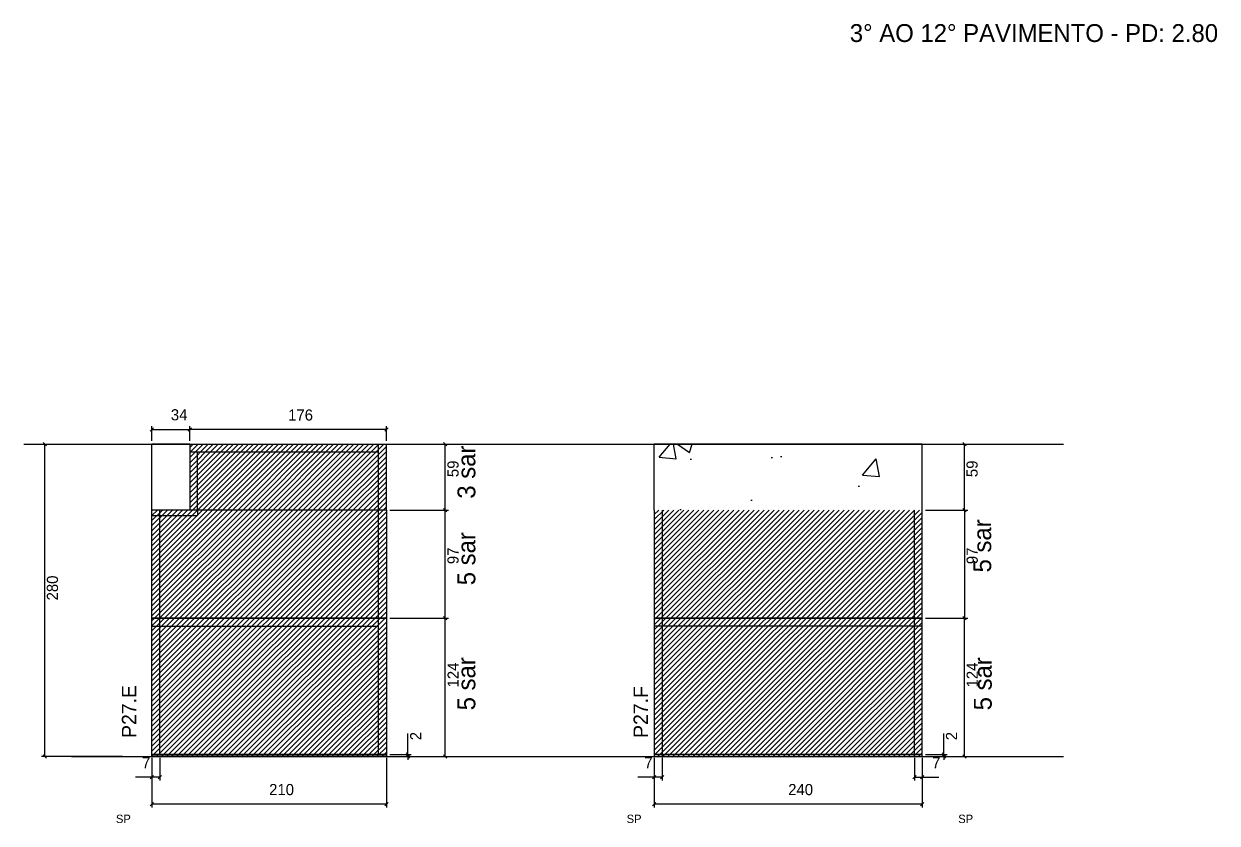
# Model space of a CAD drawing. Header units: metres. Extents: x 4696 to 8840, y 4017 to 4748.
# Drawn here: x 7771 to 8840, y 4018 to 4734 of the extents above; entities that cross this region are included whole.
import ezdxf

# ---------------------------------------------------------------- set-up
doc = ezdxf.new("R2010")
doc.units = ezdxf.units.M
for name, color, linetype in [('COTA', 7, 'Continuous'), ('Hachura', 7, 'Continuous'), ('NIVEL 2° PAV.', 7, 'Continuous'), ('NOMENCLATURA', 7, 'Continuous'), ('Nível', 7, 'Continuous'), ('Painéis', 7, 'Continuous'), ('SARR_2.2x7', 7, 'Continuous'), ('texto', 7, 'Continuous'), ('Texto Seção', 7, 'Continuous')]:
    doc.layers.add(name, color=color, linetype=linetype)

msp = doc.modelspace()

# ---------------------------------------------------------------- hatches: boundary and pattern name
at = {"layer": 'COTA'}
h = msp.add_hatch(dxfattribs=at)
h.set_pattern_fill('AR-CONC')
h.paths.add_polyline_path([(7919.6, 4298.5), (7885.6, 4298.5), (7885.6, 4357.5), (7919.6, 4357.5), (7919.6, 4298.5)])
h = msp.add_hatch(dxfattribs=at)
h.set_pattern_fill('AR-CONC')
h.paths.add_polyline_path([(8335.5, 4298.5), (8575.5, 4298.5), (8575.5, 4357.5), (8335.5, 4357.5), (8335.5, 4298.5)])
at = {"layer": 'Hachura'}
h = msp.add_hatch(dxfattribs=at)
h.set_pattern_fill('ANSI31')
h.paths.add_polyline_path([(8095.6, 4357.5), (7919.6, 4357.5), (7919.6, 4298.5), (8095.6, 4298.5), (8095.6, 4357.5)])
h = msp.add_hatch(dxfattribs=at)
h.set_pattern_fill('ANSI31')
h.paths.add_polyline_path([(8095.6, 4298.5), (7885.6, 4298.5), (7885.6, 4077.5), (8095.6, 4077.5), (8095.6, 4298.5)])
h = msp.add_hatch(dxfattribs=at)
h.set_pattern_fill('ANSI31')
h.paths.add_polyline_path([(8575.5, 4298.5), (8335.5, 4298.5), (8335.5, 4077), (8575.5, 4078), (8575.5, 4298.5)])

# ---------------------------------------------------------------- linework, layer by layer
at = {"layer": 'COTA', "color": 0, "lineweight": 25}
for p, q in [((7887.1, 4372.1), (7884.1, 4369.1)), ((7921.1, 4372.1), (7918.1, 4369.1)), ((7918.1, 4369.1), (7921.1, 4372.1)), ((8094.1, 4369.1), (8097.1, 4372.1)), ((8149.9, 4356), (8146.9, 4359)), ((8614.9, 4356), (8611.9, 4359)), ((8149.9, 4297), (8146.9, 4300)), ((8146.9, 4300), (8149.9, 4297)), ((8611.9, 4300), (8614.9, 4297)), ((8614.9, 4297), (8611.9, 4300)), ((8149.9, 4200), (8146.9, 4203)), ((8146.9, 4203), (8149.9, 4200)), ((8614.9, 4200), (8611.9, 4203)), ((8611.9, 4203), (8614.9, 4200)), ((8113.4, 4081), (8116.4, 4078)), ((8116.4, 4076), (8113.4, 4079)), ((8146.9, 4079), (8149.9, 4076)), ((8593.3, 4081), (8596.3, 4078)), ((8596.3, 4076), (8593.3, 4079)), ((8611.9, 4079), (8614.9, 4076)), ((7887.1, 4060.5), (7884.1, 4057.5)), ((7891.1, 4057.5), (7894.1, 4060.5)), ((8337, 4060.5), (8334, 4057.5)), ((8341, 4057.5), (8344, 4060.5)), ((8570, 4060.5), (8567, 4057.5)), ((8574, 4057.5), (8577, 4060.5)), ((7887.1, 4036.4), (7884.1, 4033.4)), ((8094.1, 4033.4), (8097.1, 4036.4)), ((8337, 4036.4), (8334, 4033.4)), ((8574, 4033.4), (8577, 4036.4))]:
    msp.add_line(p, q, dxfattribs=at)
at = {"layer": 'COTA', "color": 4, "lineweight": 25}
for p, q in [((7885.6, 4360.5), (7885.6, 4373.6)), ((7919.6, 4360.5), (7919.6, 4373.6)), ((7919.6, 4360.5), (7919.6, 4373.6)), ((8095.6, 4360.5), (8095.6, 4373.6)), ((7885.6, 4370.6), (7919.6, 4370.6)), ((8095.6, 4370.6), (7919.6, 4370.6)), ((8098.6, 4357.5), (8151.4, 4357.5)), ((8148.4, 4298.5), (8148.4, 4357.5)), ((8578.5, 4357.5), (8616.4, 4357.5)), ((8613.4, 4298.5), (8613.4, 4357.5)), ((8098.6, 4298.5), (8151.4, 4298.5)), ((8098.6, 4298.5), (8151.4, 4298.5)), ((8148.4, 4201.5), (8148.4, 4298.5)), ((8578.5, 4298.5), (8616.4, 4298.5)), ((8578.5, 4298.5), (8616.4, 4298.5)), ((8613.4, 4298.5), (8613.4, 4201.5)), ((8098.6, 4201.5), (8151.4, 4201.5)), ((8098.6, 4201.5), (8151.4, 4201.5)), ((8148.4, 4077.5), (8148.4, 4201.5)), ((8578.5, 4201.5), (8616.4, 4201.5)), ((8578.5, 4201.5), (8616.4, 4201.5)), ((8613.4, 4077.5), (8613.4, 4201.5)), ((8114.9, 4079.5), (8114.9, 4098.3)), ((8594.8, 4079.5), (8594.8, 4098.3)), ((7885.6, 4076.5), (7885.6, 4031.9)), ((7885.6, 4074.5), (7885.6, 4056)), ((7892.6, 4076.5), (7892.6, 4056)), ((8095.6, 4076.5), (8095.6, 4031.9)), ((8098.6, 4079.5), (8117.9, 4079.5)), ((8098.6, 4077.5), (8117.9, 4077.5)), ((8098.6, 4077.5), (8151.4, 4077.5)), ((8114.9, 4077.5), (8114.9, 4079.5)), ((8114.9, 4077.5), (8114.9, 4074.5)), ((8335.5, 4076.5), (8335.5, 4031.9)), ((8335.5, 4074.5), (8335.5, 4056)), ((8342.5, 4076.5), (8342.5, 4056)), ((8568.5, 4076.5), (8568.5, 4056)), ((8575.5, 4076.5), (8575.5, 4031.9)), ((8575.5, 4074.5), (8575.5, 4056)), ((8578.5, 4079.5), (8597.8, 4079.5)), ((8578.5, 4077.5), (8597.8, 4077.5)), ((8578.5, 4077.5), (8616.4, 4077.5)), ((8594.8, 4077.5), (8594.8, 4079.5)), ((8594.8, 4077.5), (8594.8, 4074.5)), ((7885.6, 4059), (7870.9, 4059)), ((7892.6, 4059), (7885.6, 4059)), ((8335.5, 4059), (8320.8, 4059)), ((8342.5, 4059), (8335.5, 4059)), ((8568.5, 4059), (8575.5, 4059)), ((8575.5, 4059), (8590.3, 4059)), ((8095.6, 4034.9), (7885.6, 4034.9)), ((8575.5, 4034.9), (8335.5, 4034.9))]:
    msp.add_line(p, q, dxfattribs=at)
at = {"layer": 'COTA', "color": 241, "lineweight": 25}
for p, q in [((7885.6, 4298.5), (7885.6, 4357.5)), ((7919.6, 4357.5), (7885.6, 4357.5)), ((8575.5, 4357.5), (8335.5, 4357.5)), ((8335.5, 4298.5), (8335.5, 4357.5)), ((8575.5, 4298.5), (8575.5, 4357.5))]:
    msp.add_line(p, q, dxfattribs=at)
at = {"layer": 'NIVEL 2° PAV.', "color": 4, "lineweight": 25}
for p, q in [((7786.4, 4357.5), (7792.6, 4357.5)), ((7789.6, 4077.5), (7789.6, 4357.5)), ((7859.4, 4077.5), (7786.6, 4077.5))]:
    msp.add_line(p, q, dxfattribs=at)
at = {"layer": 'NIVEL 2° PAV.', "color": 0, "lineweight": 25}
for p, q in [((7791.1, 4356), (7788.1, 4359)), ((7788.1, 4079), (7791.1, 4076))]:
    msp.add_line(p, q, dxfattribs=at)
at = {"layer": 'Nível', "color": 4, "lineweight": 25}
for p, q in [((7770.9, 4357.5), (8702.2, 4357.5)), ((7813.6, 4077.5), (8702.2, 4077.5))]:
    msp.add_line(p, q, dxfattribs=at)
at = {"layer": 'Painéis', "color": 200, "lineweight": 25}
for p, q in [((7919.6, 4357.5), (8095.6, 4357.5)), ((7919.6, 4357.5), (7919.6, 4298.5)), ((8095.6, 4298.5), (8095.6, 4357.5)), ((7885.6, 4201.5), (7885.6, 4298.5)), ((8095.6, 4298.5), (7885.6, 4298.5)), ((8095.6, 4298.5), (8095.6, 4201.5)), ((8335.5, 4298.5), (8335.5, 4201.5)), ((8575.5, 4201.5), (8575.5, 4298.5)), ((7885.6, 4077.5), (7885.6, 4201.5)), ((8095.6, 4201.5), (7885.6, 4201.5)), ((7885.6, 4201.5), (8095.6, 4201.5)), ((8095.6, 4201.5), (8095.6, 4077.5)), ((8335.5, 4201.5), (8335.5, 4077.5)), ((8335.5, 4201.5), (8575.5, 4201.5)), ((8575.5, 4201.5), (8335.5, 4201.5)), ((8575.5, 4077.5), (8575.5, 4201.5)), ((8095.6, 4079.5), (7885.6, 4079.5)), ((8335.5, 4079.5), (8575.5, 4079.5))]:
    msp.add_line(p, q, dxfattribs=at)
for points in [[(7885.6, 4079.5), (8095.6, 4079.5), (8095.6, 4077.5), (7885.6, 4077.5)], [(8575.5, 4079.5), (8335.5, 4079.5), (8335.5, 4077.5), (8575.5, 4077.5)]]:
    msp.add_lwpolyline(points, close=True, dxfattribs=at)
at = {"layer": 'SARR_2.2x7', "color": 40, "lineweight": 25}
for p, q in [((8088.6, 4350.5), (7919.6, 4350.5)), ((7926.6, 4298.5), (7926.6, 4350.5)), ((8088.6, 4298.5), (8088.6, 4357.5)), ((7892.6, 4201.5), (7892.6, 4298.5)), ((7926.6, 4298.5), (7926.6, 4293.5)), ((8088.6, 4201.5), (8088.6, 4298.5)), ((8342.5, 4298.5), (8342.5, 4201.5)), ((8568.5, 4201.5), (8568.5, 4298.5)), ((7885.6, 4293.5), (7926.6, 4293.5)), ((7892.6, 4079.5), (7892.6, 4201.5)), ((8088.6, 4079.5), (8088.6, 4201.5)), ((8342.5, 4201.5), (8342.5, 4077.5)), ((8568.5, 4079.5), (8568.5, 4201.5)), ((7885.6, 4194.5), (8088.6, 4194.5)), ((8575.5, 4194.5), (8335.5, 4194.5))]:
    msp.add_line(p, q, dxfattribs=at)

# ---------------------------------------------------------------- texts
at = {"layer": 'COTA', "color": 240, "lineweight": 25}
for s, p in [('34', (7902.6, 4378.9)), ('176', (8007.6, 4378.7)), ('7', (7876.8, 4067.1)), ('7', (8326.7, 4067.1)), ('7', (8584.4, 4067.1)), ('210', (7990.6, 4043)), ('240', (8455.5, 4043))]:
    msp.add_text(s, height=10, dxfattribs=at).set_placement(p)
for s, p in [('59', (8160.3, 4328)), ('59', (8625.2, 4328)), ('97', (8160.3, 4250)), ('97', (8625.3, 4250)), ('124', (8160.4, 4139.5)), ('124', (8625.3, 4139.5)), ('2', (8126.9, 4092.2)), ('2', (8606.8, 4092.2))]:
    msp.add_text(s, height=10, rotation=90, dxfattribs=at).set_placement(p)
at = {"layer": 'NIVEL 2° PAV.', "color": 240, "lineweight": 25}
msp.add_text('280', height=10, rotation=90, dxfattribs=at).set_placement((7801.5, 4217.5))
at = {"layer": 'NOMENCLATURA', "color": 2, "lineweight": 25}
msp.add_text('3° AO 12° PAVIMENTO - PD: 2.80', height=16, dxfattribs=at).set_placement((8510.7, 4718))
at = {"layer": 'NOMENCLATURA', "color": 7, "lineweight": 25}
for s, p in [('3 sar', (8175.3, 4308.7)), ('5 sar', (8637.3, 4242.6)), ('5 sar', (8175.3, 4231.1)), ('5 sar', (8175.3, 4119)), ('5 sar', (8637.8, 4119))]:
    msp.add_text(s, height=16, rotation=90, dxfattribs=at).set_placement(p)
at = {"layer": 'texto', "color": 0, "lineweight": 25}
for p in [(7853.4, 4018), (8310.8, 4018), (8607.8, 4018)]:
    msp.add_text('SP', height=7.5, dxfattribs=at).set_placement(p)
at = {"layer": 'Texto Seção', "color": 7, "lineweight": 15}
for s, p in [('P27.E', (7871.7, 4094.3)), ('P27.F', (8330, 4094.3))]:
    msp.add_text(s, height=13, rotation=90, dxfattribs=at).set_placement(p)

doc.saveas('drawing.dxf')
